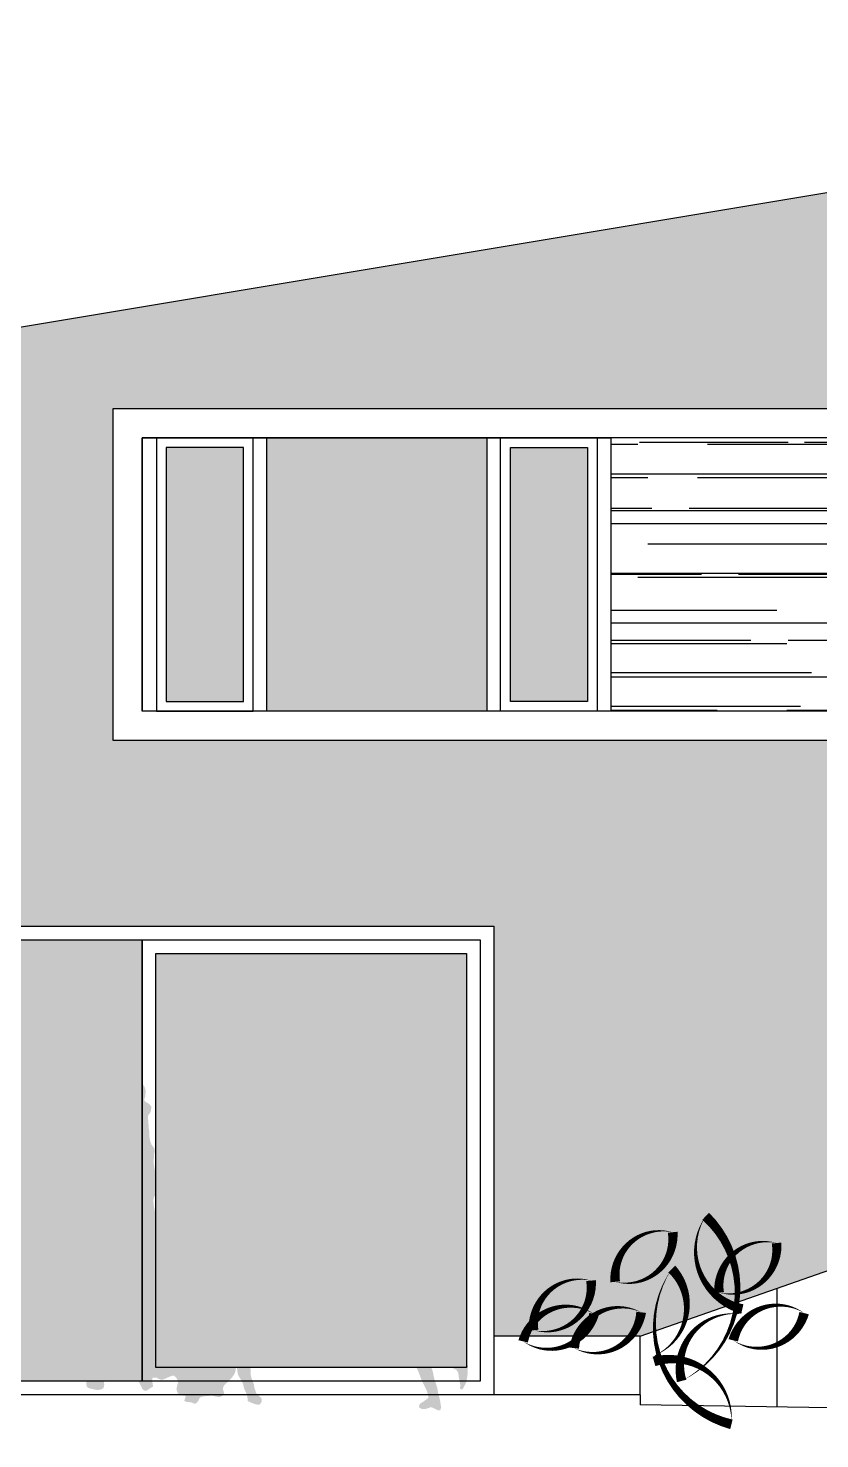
# Model space of a CAD drawing. Header units: millimetres. Extents: x 589 to 1175, y -455 to -172.
# Drawn here: x 659.54 to 663.59, y -221.86 to -214.63 of the extents above; entities that cross this region are included whole.
import ezdxf

# ---------------------------------------------------------------- set-up
doc = ezdxf.new("R2010")
doc.units = ezdxf.units.MM
for name, color, linetype in [('pohled', 4, 'Continuous'), ('SRAFA', 251, 'Continuous'), ('srafa fasada', 253, 'Continuous'), ('stafaz', 252, 'Continuous'), ('ZDIVO', 1, 'Continuous')]:
    doc.layers.add(name, color=color, linetype=linetype)

msp = doc.modelspace()

# ---------------------------------------------------------------- hatches: boundary and pattern name
at = {"layer": 'SRAFA'}
h = msp.add_hatch(dxfattribs=at)
h.set_pattern_fill('AR-CONC,_O', color=256, scale=0.001)
h.set_pattern_definition([(50, (0, 0), (0.18218467, -0.015939086), [0.01905, -0.20955]), (355, (0, 0), (-0.035242826, 0.191056643), [0.01524, -0.16764]), (100.451, (0.01518, -0.00133), (0.1469425, 0.17511669), [0.01619, -0.17809]), (46.1842, (0, 0.0508), (0.27107904, -0.04204233), [0.028575, -0.314325]), (96.6356, (0.0226, 0.0473), (0.23740423, 0.24742556), [0.024285, -0.267135]), (351.184, (0, 0.0508), (0.23740461, 0.24742512), [0.02286, -0.25146]), (21, (0.0254, 0.0381), (0.15161488, -0.10226552), [0.01905, -0.20955]), (326, (0.0254, 0.0381), (0.06180203, 0.184187966), [0.01524, -0.16764]), (71.4514, (0.03803, 0.02958), (0.21341649, 0.081922858), [0.01619, -0.17809]), (37.5, (0, 0), (0.003088603, 0.084555039), [0, -0.165608, 0, -0.17018, 0, -0.168275]), (7.5, (0, 0), (0.066819663, 0.100180575), [0, -0.097028, 0, -0.161798, 0, -0.064135]), (327.5, (-0.05664, 0), (0.135590595, -0.005728744), [0, -0.0635, 0, -0.19812, 0, -0.26289]), (317.5, (-0.08204, 0), (0.148129181, 0.025426491), [0, -0.08255, 0, -0.131572, 0, -0.18669])])
h.paths.add_polyline_path([(659.9728, -218.2809), (659.9728, -216.5809), (667.9978, -216.5809), (667.9978, -218.2809)], flags=16)
h.paths.add_polyline_path([(660.1228, -218.1309), (660.1228, -216.7309), (662.5228, -216.7309), (667.8478, -216.7309), (667.8478, -218.1309), (666.0478, -218.1309)], flags=0)
h.paths.add_polyline_path([(663.6478, -218.1309), (663.6478, -216.7309), (665.4478, -216.7309), (665.4478, -218.1309)], flags=0)
h.paths.add_polyline_path([(664.8828, -218.1309), (664.8828, -216.7309), (664.8128, -216.7309), (664.8128, -218.1309), (663.7178, -218.1309), (663.7178, -216.7309), (664.8128, -216.7309), (665.1033, -216.7309), (665.3778, -216.7309), (665.3778, -218.1309)], flags=0)
h.paths.add_polyline_path([(664.9328, -218.0809), (664.9328, -216.7809), (665.3278, -216.7809), (665.3278, -218.0809)], flags=0)
h.paths.add_polyline_path([(666.1178, -218.1309), (666.1178, -216.7309), (666.6128, -216.7309), (667.7778, -216.7309), (667.7778, -218.1309), (666.6828, -218.1309), (666.6828, -216.7309), (666.6128, -216.7309), (666.6128, -218.1309)], flags=0)
h.paths.add_polyline_path([(666.1678, -218.0809), (666.1678, -216.7809), (666.5628, -216.7809), (666.5628, -218.0809)], flags=0)
h.paths.add_polyline_path([(662.4528, -218.1309), (661.9578, -218.1309), (661.9578, -216.7309), (661.8878, -216.7309), (661.8878, -218.1309), (660.7604, -218.1309), (660.7604, -216.7309), (660.6904, -216.7309), (660.6904, -218.1309), (660.1954, -218.1309), (660.1954, -216.7309), (662.4528, -216.7309)], flags=0)
h.paths.add_polyline_path([(662.4028, -218.0809), (662.0078, -218.0809), (662.0078, -216.7809), (662.4028, -216.7809)], flags=0)
h.paths.add_polyline_path([(660.6404, -218.0809), (660.2454, -218.0809), (660.2454, -216.7809), (660.6404, -216.7809)], flags=0)
h.paths.add_polyline_path([(661.9228, -221.3309), (662.6728, -221.3309), (668.6728, -219.2309), (668.6728, -214.6337), (648.8975, -217.9296), (649.3728, -220.7809), (651.7228, -220.5809), (651.7228, -217.9809), (658.3228, -217.9809), (658.3228, -220.9309), (658.7228, -221.6309), (658.7228, -219.2309), (661.9228, -219.2309)])
h = msp.add_hatch(dxfattribs=at)
h.set_pattern_fill('AR-RROOF', color=256, scale=0.01, style=0)
h.paths.add_polyline_path([(662.5228, -218.1309), (663.6478, -218.1309), (663.6478, -216.7309), (662.5228, -216.7309)])
h.paths.add_polyline_path([(666.0478, -216.7309), (665.4478, -216.7309), (665.4478, -218.1309), (666.0478, -218.1309)])
at = {"layer": 'srafa fasada'}
h = msp.add_hatch(color=254, dxfattribs=at)
h.paths.add_polyline_path([(660.6404, -216.7809), (660.2454, -216.7809), (660.2454, -218.0809), (660.6404, -218.0809)])
h.paths.add_polyline_path([(661.8878, -216.7309), (660.7604, -216.7309), (660.7604, -218.1309), (661.8878, -218.1309)])
h.paths.add_polyline_path([(662.4028, -216.7809), (662.0078, -216.7809), (662.0078, -218.0809), (662.4028, -218.0809)])
h.paths.add_polyline_path([(664.8128, -216.7309), (663.7178, -216.7309), (663.7178, -218.1309), (664.8128, -218.1309)])
h.paths.add_polyline_path([(665.3278, -216.7809), (664.9328, -216.7809), (664.9328, -218.0809), (665.3278, -218.0809)])
h.paths.add_polyline_path([(666.5628, -216.7809), (666.1678, -216.7809), (666.1678, -218.0809), (666.5628, -218.0809)])
h.paths.add_polyline_path([(667.7778, -216.7309), (666.6828, -216.7309), (666.6828, -218.1309), (667.7778, -218.1309)])
h = msp.add_hatch(color=254, dxfattribs=at)
h.paths.add_polyline_path([(653.6528, -218.3209), (652.0628, -218.3209), (652.0628, -220.4409), (653.6528, -220.4409)])
h.paths.add_polyline_path([(654.9267, -218.2509), (653.7228, -218.2509), (653.7228, -220.5109), (654.9267, -220.5109)])
h.paths.add_polyline_path([(657.1528, -218.2509), (655.0667, -218.2509), (655.0667, -220.5109), (657.1528, -220.5109)])
h.paths.add_polyline_path([(657.9828, -218.3209), (657.2228, -218.3209), (657.2228, -220.4409), (657.9828, -220.4409)])
h.paths.add_polyline_path([(660.1228, -219.3009), (658.7928, -219.3009), (658.7928, -221.5609), (660.1228, -221.5609)])
h.paths.add_polyline_path([(661.7828, -219.3709), (660.1928, -219.3709), (660.1928, -221.4909), (661.7828, -221.4909)])
at = {"layer": 'stafaz'}
for points in [[(660.1991, -220.9011), (660.1991, -220.8833), (660.1991, -220.8703), (660.1991, -220.8573), (660.1991, -220.8429), (660.1991, -220.8257), (660.1984, -220.8079), (660.1971, -220.7942), (660.2019, -220.7819), (660.2053, -220.7702), (660.2032, -220.7606), (660.2012, -220.7503), (660.1964, -220.7366), (660.1936, -220.7222), (660.1916, -220.7119), (660.1888, -220.7024), (660.1868, -220.69), (660.1854, -220.6797), (660.1827, -220.6688), (660.1813, -220.6578), (660.1799, -220.6448), (660.1792, -220.6345), (660.1813, -220.6235), (660.1834, -220.6139), (660.193, -220.6146), (660.2053, -220.6215), (660.2156, -220.6215), (660.2265, -220.6194), (660.2368, -220.618), (660.2478, -220.6119), (660.256, -220.6016), (660.2656, -220.6043), (660.2779, -220.6174), (660.2855, -220.6283), (660.293, -220.6434), (660.2999, -220.6557), (660.306, -220.6688), (660.3129, -220.6825), (660.3108, -220.6722), (660.3054, -220.6619), (660.3019, -220.6516), (660.2992, -220.6414), (660.2971, -220.6318), (660.293, -220.6208), (660.2903, -220.6105), (660.2855, -220.6002), (660.2745, -220.5879), (660.2683, -220.5728), (660.2642, -220.5619), (660.254, -220.5509), (660.243, -220.542), (660.232, -220.5331), (660.2204, -220.5235), (660.208, -220.518), (660.1964, -220.5084), (660.1923, -220.4981), (660.1895, -220.4871), (660.1861, -220.4755), (660.184, -220.4625), (660.1813, -220.4446), (660.1806, -220.4337), (660.182, -220.422), (660.182, -220.409), (660.184, -220.3946), (660.1868, -220.3802), (660.1834, -220.3665), (660.1703, -220.3507), (660.1635, -220.3336), (660.1614, -220.3233), (660.1587, -220.3035), (660.1587, -220.2904), (660.1587, -220.2795), (660.1559, -220.2658), (660.1546, -220.2479), (660.1539, -220.2329), (660.1525, -220.2198), (660.1518, -220.2089), (660.1532, -220.1986), (660.1621, -220.1883), (660.1669, -220.1767), (660.1683, -220.1643), (660.169, -220.1547), (660.1607, -220.1444), (660.1491, -220.1355), (660.1374, -220.1294), (660.132, -220.1191), (660.1374, -220.1047), (660.1388, -220.093), (660.1395, -220.0787), (660.1395, -220.0684), (660.1347, -220.0547), (660.1272, -220.0423), (660.1128, -220.0327), (660.1025, -220.0238), (660.1018, -220.0087), (660.1045, -219.9957), (660.1052, -219.9806), (660.1059, -219.9669), (660.1059, -219.9573), (660.1025, -219.9443), (660.0963, -219.9313), (660.0888, -219.9196), (660.0785, -219.9066), (660.0716, -219.897), (660.0627, -219.8861), (660.047, -219.8538), (660.0333, -219.8436), (660.0175, -219.8381), (660.0079, -219.8347), (659.9976, -219.8333), (659.9825, -219.8312), (659.9688, -219.8319), (659.9565, -219.8347), (659.9435, -219.8388), (659.9325, -219.8442), (659.9229, -219.8504), (659.9106, -219.8607), (659.8982, -219.8758), (659.8886, -219.8902), (659.8832, -219.908), (659.879, -219.921), (659.8742, -219.934), (659.8688, -219.9519), (659.8647, -219.9649), (659.8592, -219.9786), (659.8544, -219.995), (659.8509, -220.0067), (659.8475, -220.0183), (659.842, -220.0293), (659.8345, -220.0437), (659.8276, -220.056), (659.818, -220.0691), (659.8078, -220.0828), (659.7995, -220.0937), (659.7913, -220.1054), (659.7858, -220.1198), (659.7817, -220.1301), (659.7769, -220.1397), (659.7708, -220.1492), (659.7762, -220.1636), (659.7749, -220.1828), (659.768, -220.1993), (659.7612, -220.2157), (659.757, -220.2315), (659.755, -220.2438), (659.7536, -220.2534), (659.7529, -220.2671), (659.7509, -220.2829), (659.7481, -220.2987), (659.7461, -220.3083), (659.7427, -220.3185), (659.7379, -220.3357), (659.7358, -220.346), (659.7289, -220.3617), (659.7241, -220.3741), (659.72, -220.3857), (659.7173, -220.3953), (659.7166, -220.4049), (659.7166, -220.4207), (659.7166, -220.4357), (659.7221, -220.4508), (659.7296, -220.4652), (659.7337, -220.4796), (659.7379, -220.4892), (659.7522, -220.4988), (659.766, -220.505), (659.7776, -220.5077), (659.7879, -220.5084), (659.7879, -220.5242), (659.7865, -220.542), (659.7872, -220.5591), (659.7879, -220.5701), (659.7872, -220.5804), (659.7831, -220.5954), (659.779, -220.6071), (659.7762, -220.6174), (659.7728, -220.6311), (659.7701, -220.6496), (659.768, -220.6626), (659.7666, -220.679), (659.7666, -220.6962), (659.7666, -220.7072), (659.7646, -220.7174), (659.7612, -220.7305), (659.7632, -220.7435), (659.7762, -220.7544), (659.7858, -220.7586), (659.7961, -220.7606), (659.7961, -220.7702), (659.7954, -220.7832), (659.7934, -220.8017), (659.7934, -220.8168), (659.7954, -220.8353), (659.7975, -220.8483), (659.8009, -220.8593), (659.805, -220.8764), (659.805, -220.8902), (659.805, -220.9059), (659.805, -220.9183), (659.8057, -220.9285), (659.8071, -220.9402), (659.8091, -220.9518), (659.8119, -220.9662), (659.8146, -220.9888), (659.8167, -221.0135), (659.818, -221.0286), (659.8187, -221.0382), (659.8187, -221.0492), (659.8187, -221.0588), (659.8187, -221.069), (659.8187, -221.0827), (659.8187, -221.0951), (659.8174, -221.1067), (659.816, -221.1163), (659.8126, -221.128), (659.8105, -221.141), (659.8085, -221.1506), (659.8064, -221.165), (659.8037, -221.1801), (659.8016, -221.1917), (659.7995, -221.2027), (659.7982, -221.2164), (659.7968, -221.2287), (659.7954, -221.2431), (659.7941, -221.2582), (659.792, -221.2699), (659.7899, -221.2842), (659.7879, -221.2959), (659.7851, -221.3089), (659.7831, -221.3213), (659.7824, -221.335), (659.7803, -221.3487), (659.7783, -221.359), (659.7769, -221.3706), (659.7756, -221.3802), (659.7749, -221.3919), (659.7735, -221.4035), (659.7721, -221.4275), (659.7708, -221.4433), (659.7694, -221.4577), (659.768, -221.4693), (659.7673, -221.481), (659.7666, -221.4919), (659.766, -221.5043), (659.766, -221.5166), (659.7769, -221.5255), (659.7906, -221.5317), (659.8037, -221.5365), (659.8187, -221.5413), (659.829, -221.544), (659.8393, -221.5468), (659.8379, -221.5605), (659.8359, -221.5735), (659.8372, -221.5844), (659.8427, -221.594), (659.8551, -221.5982), (659.8667, -221.6002), (659.8784, -221.6036), (659.888, -221.605), (659.901, -221.605), (659.9126, -221.6023), (659.9222, -221.5982), (659.927, -221.5886), (659.9277, -221.5755), (659.9263, -221.5646), (659.9202, -221.5543), (659.9236, -221.5433), (659.9332, -221.5344), (659.9359, -221.5221), (659.9366, -221.5091), (659.938, -221.494), (659.9394, -221.4734), (659.94, -221.4611), (659.9414, -221.4412), (659.9421, -221.4296), (659.9428, -221.4145), (659.9435, -221.396), (659.9442, -221.3761), (659.9448, -221.3665), (659.9442, -221.3528), (659.9428, -221.3363), (659.9414, -221.3178), (659.9414, -221.3021), (659.9414, -221.2856), (659.9414, -221.2733), (659.9414, -221.2561), (659.9421, -221.2466), (659.9428, -221.237), (659.9428, -221.2219), (659.9428, -221.2061), (659.9428, -221.1904), (659.9428, -221.176), (659.9435, -221.1581), (659.9442, -221.1479), (659.9448, -221.1376), (659.9455, -221.1211), (659.9462, -221.1033), (659.9476, -221.0862), (659.9483, -221.0725), (659.9503, -221.0519), (659.9517, -221.0396), (659.9538, -221.0272), (659.9544, -221.0156), (659.9551, -221.0053), (659.9565, -220.9888), (659.9572, -220.9792), (659.9592, -220.9621), (659.9613, -220.9477), (659.9627, -220.9361), (659.9654, -220.9196), (659.9668, -220.9093), (659.9688, -220.8881), (659.9716, -220.871), (659.9736, -220.8538), (659.975, -220.8415), (659.9777, -220.8257), (659.9798, -220.8148), (659.9901, -220.8161), (659.9928, -220.8278), (659.9956, -220.8394), (659.999, -220.8497), (660.0017, -220.86), (660.0058, -220.871), (660.01, -220.8833), (660.0154, -220.9004), (660.0196, -220.9176), (660.0216, -220.9272), (660.0243, -220.9402), (660.0278, -220.9525), (660.0319, -220.9649), (660.036, -220.9758), (660.0408, -220.9882), (660.0429, -220.9998), (660.0408, -221.0163), (660.0429, -221.0286), (660.047, -221.0382), (660.0538, -221.0505), (660.0607, -221.0649), (660.0627, -221.0793), (660.0641, -221.0923), (660.0648, -221.1095), (660.0648, -221.1191), (660.0648, -221.13), (660.0655, -221.1424), (660.0655, -221.152), (660.0655, -221.1684), (660.0662, -221.1842), (660.0662, -221.202), (660.0662, -221.215), (660.0668, -221.2267), (660.0668, -221.2438), (660.0668, -221.2534), (660.0668, -221.2733), (660.0668, -221.2836), (660.0662, -221.2973), (660.0662, -221.3076), (660.0655, -221.3171), (660.0655, -221.3336), (660.0655, -221.3452), (660.0655, -221.3569), (660.0655, -221.3761), (660.0668, -221.3932), (660.0675, -221.4138), (660.0682, -221.4275), (660.0689, -221.4391), (660.0689, -221.4515), (660.071, -221.4666), (660.0716, -221.4796), (660.0716, -221.4947), (660.0716, -221.5084), (660.0716, -221.5269), (660.0737, -221.5378), (660.0778, -221.5474), (660.0874, -221.5529), (660.0977, -221.555), (660.1059, -221.5653), (660.1121, -221.5776), (660.1176, -221.5886), (660.1217, -221.5982), (660.1326, -221.6084), (660.1436, -221.6091), (660.1532, -221.6036), (660.1669, -221.594), (660.1772, -221.5886), (660.1765, -221.5776), (660.1745, -221.568), (660.1731, -221.5529), (660.1758, -221.5426), (660.1875, -221.542), (660.1971, -221.5433), (660.2067, -221.5488), (660.2176, -221.5522), (660.2272, -221.5529), (660.2389, -221.5481), (660.2505, -221.5426), (660.2608, -221.5385), (660.2725, -221.5337), (660.2848, -221.5317), (660.2944, -221.5406), (660.3012, -221.5509), (660.3074, -221.5639), (660.3033, -221.5742), (660.3012, -221.5858), (660.2978, -221.5982), (660.2992, -221.6084), (660.304, -221.6201), (660.3115, -221.6297), (660.3252, -221.6324), (660.3348, -221.6345), (660.3451, -221.6345), (660.3424, -221.6461), (660.3376, -221.6605), (660.3485, -221.6667), (660.3602, -221.6674), (660.3732, -221.6688), (660.3842, -221.6742), (660.3938, -221.6763), (660.4034, -221.6694), (660.4109, -221.6592), (660.4171, -221.6448), (660.4287, -221.64), (660.4397, -221.6379), (660.452, -221.6365), (660.463, -221.6365), (660.474, -221.6338), (660.4877, -221.6359), (660.4993, -221.6393), (660.5123, -221.6413), (660.524, -221.6407), (660.5336, -221.6345), (660.5425, -221.6249), (660.5398, -221.6153), (660.5363, -221.6036), (660.5356, -221.594), (660.5425, -221.581), (660.5548, -221.5694), (660.5658, -221.5598), (660.574, -221.5502), (660.5857, -221.5372), (660.5925, -221.5276), (660.5973, -221.518), (660.6008, -221.5036), (660.6021, -221.494), (660.5966, -221.4844), (660.5905, -221.4748), (660.5809, -221.4679), (660.5713, -221.4624), (660.5617, -221.459), (660.5651, -221.4289), (660.5692, -221.4097), (660.5727, -221.4001), (660.5775, -221.3898), (660.5877, -221.3823), (660.5932, -221.3953), (660.5946, -221.409), (660.598, -221.4248), (660.5994, -221.4371), (660.6021, -221.4542), (660.6049, -221.472), (660.6069, -221.4878), (660.6083, -221.5001), (660.6097, -221.5104), (660.6117, -221.5207), (660.6145, -221.5303), (660.62, -221.5399), (660.6295, -221.5557), (660.635, -221.5666), (660.6391, -221.5769), (660.6433, -221.594), (660.6467, -221.6036), (660.6522, -221.6139), (660.6563, -221.6242), (660.6597, -221.6345), (660.6618, -221.6489), (660.6631, -221.6619), (660.6741, -221.6681), (660.6837, -221.6715), (660.694, -221.6763), (660.7036, -221.679), (660.7145, -221.6811), (660.7248, -221.6797), (660.7344, -221.666), (660.7344, -221.6489), (660.7221, -221.6372), (660.7111, -221.6297), (660.7043, -221.6173), (660.6995, -221.6023), (660.696, -221.5899), (660.6947, -221.5783), (660.6892, -221.5625), (660.6851, -221.5529), (660.6789, -221.5344), (660.6782, -221.5248), (660.6775, -221.5125), (660.6768, -221.4947), (660.6748, -221.4789), (660.6727, -221.4659), (660.6707, -221.4549), (660.67, -221.4453), (660.6686, -221.4234), (660.6672, -221.4083), (660.6659, -221.3939), (660.6624, -221.3775), (660.659, -221.3658), (660.6535, -221.3494), (660.6487, -221.3357), (660.6439, -221.3178), (660.6419, -221.3076), (660.6405, -221.2938), (660.6391, -221.2808), (660.6385, -221.2705), (660.6378, -221.2596), (660.635, -221.2424), (660.6343, -221.2308), (660.6343, -221.2205), (660.6371, -221.2082), (660.6364, -221.1931), (660.633, -221.176), (660.6295, -221.1643), (660.6268, -221.154), (660.622, -221.1383), (660.6165, -221.128), (660.6069, -221.1143), (660.596, -221.1047), (660.6062, -221.0958), (660.6179, -221.091), (660.6295, -221.0889), (660.6405, -221.0978), (660.6481, -221.0882), (660.6535, -221.0745), (660.6556, -221.0649), (660.6563, -221.0546), (660.6481, -221.0437), (660.6371, -221.032), (660.6295, -221.0224), (660.6213, -221.0115), (660.6165, -221.0005), (660.6165, -220.9888), (660.6179, -220.9786), (660.6172, -220.969), (660.6124, -220.9559), (660.6062, -220.9443), (660.598, -220.9347), (660.5877, -220.9299), (660.5761, -220.9278), (660.5658, -220.9278), (660.5555, -220.9285), (660.5459, -220.9285), (660.535, -220.9306), (660.5233, -220.9306), (660.5137, -220.9306), (660.5021, -220.932), (660.4911, -220.934), (660.4815, -220.9368), (660.4705, -220.9402), (660.4596, -220.945), (660.4486, -220.9505), (660.4383, -220.958), (660.4287, -220.9669), (660.4184, -220.9792), (660.4109, -220.995), (660.4075, -221.0067), (660.4068, -221.0163), (660.4075, -221.0259), (660.4123, -221.0355), (660.4274, -221.0464), (660.439, -221.0485), (660.4493, -221.054), (660.4589, -221.0615), (660.4575, -221.0752), (660.4568, -221.0855), (660.45, -221.0992), (660.4459, -221.1088), (660.4411, -221.1225), (660.4335, -221.1383), (660.4274, -221.152), (660.4219, -221.165), (660.4184, -221.1753), (660.413, -221.1897), (660.4102, -221.202), (660.4095, -221.2116), (660.4116, -221.2239), (660.415, -221.2363), (660.4157, -221.2472), (660.4136, -221.2616), (660.4095, -221.2733), (660.4047, -221.2863), (660.4013, -221.2973), (660.3979, -221.3096), (660.3958, -221.3199), (660.3958, -221.3336), (660.3958, -221.3466), (660.3958, -221.3562), (660.3931, -221.3665), (660.3807, -221.3713), (660.367, -221.3761), (660.3561, -221.3802), (660.3424, -221.3871), (660.3321, -221.3946), (660.3204, -221.4104), (660.3163, -221.4227), (660.3143, -221.4323), (660.3115, -221.4419), (660.3088, -221.457), (660.306, -221.4679), (660.2951, -221.4686), (660.2882, -221.459), (660.2903, -221.4487), (660.2896, -221.4391), (660.2875, -221.4282), (660.2855, -221.4124), (660.2834, -221.4014), (660.2807, -221.3912), (660.2786, -221.3795), (660.2759, -221.3665), (660.2725, -221.3521), (660.2683, -221.3357), (660.2635, -221.3178), (660.2608, -221.3021), (660.2588, -221.287), (660.256, -221.2733), (660.2533, -221.263), (660.2505, -221.2438), (660.2485, -221.2322), (660.2464, -221.2198), (660.245, -221.2082), (660.2409, -221.1924), (660.2382, -221.1766), (660.2348, -221.1622), (660.2334, -221.1527), (660.23, -221.1396), (660.2272, -221.1266), (660.2252, -221.1136), (660.2224, -221.1012), (660.2197, -221.0889), (660.2169, -221.0684), (660.2156, -221.0567), (660.2128, -221.0444), (660.2094, -221.0327), (660.2053, -221.0197), (660.2019, -221.0053), (660.1998, -220.9943), (660.1991, -220.9806), (660.1991, -220.9662), (660.1991, -220.9505), (660.1991, -220.932), (660.1991, -220.9114)], [(661.658, -221.0451), (661.6543, -221.0348), (661.6506, -221.0201), (661.6462, -221.0016), (661.6447, -220.9862), (661.6447, -220.9699), (661.6455, -220.9552), (661.6462, -220.9419), (661.6462, -220.9316), (661.6403, -220.9169), (661.6366, -220.9066), (661.6307, -220.8926), (661.6204, -220.8749), (661.6138, -220.8646), (661.6071, -220.8513), (661.6064, -220.8402), (661.6182, -220.8166), (661.6189, -220.8063), (661.6189, -220.7923), (661.6189, -220.782), (661.6175, -220.7673), (661.6108, -220.754), (661.6035, -220.737), (661.5976, -220.7238), (661.5887, -220.7083), (661.5821, -220.695), (661.5747, -220.6825), (661.5622, -220.6714), (661.5452, -220.6678), (661.5327, -220.6678), (661.518, -220.6692), (661.5003, -220.6729), (661.4789, -220.6825), (661.4627, -220.6906), (661.4524, -220.698), (661.4369, -220.7127), (661.4266, -220.7238), (661.4251, -220.737), (661.4273, -220.7481), (661.4295, -220.7636), (661.4332, -220.7835), (661.4509, -220.799), (661.4619, -220.8004), (661.473, -220.8093), (661.4752, -220.8203), (661.476, -220.8321), (661.4819, -220.8483), (661.4877, -220.8609), (661.4951, -220.8712), (661.5062, -220.8741), (661.518, -220.8712), (661.5209, -220.897), (661.5172, -220.908), (661.5128, -220.9287), (661.5106, -220.9412), (661.5091, -220.9537), (661.5062, -220.9677), (661.501, -220.9825), (661.4981, -221.0024), (661.4936, -221.0208), (661.4914, -221.0319), (661.4885, -221.0466), (661.4819, -221.0569), (661.4715, -221.0672), (661.4561, -221.0761), (661.4376, -221.0864), (661.4266, -221.0952), (661.4133, -221.1026), (661.4008, -221.1107), (661.3897, -221.1129), (661.375, -221.1151), (661.3617, -221.1188), (661.3492, -221.124), (661.347, -221.1358), (661.3551, -221.1461), (661.3691, -221.1498), (661.3816, -221.1498), (661.3964, -221.1476), (661.4118, -221.1402), (661.4258, -221.1365), (661.4406, -221.1328), (661.4561, -221.1284), (661.4745, -221.1225), (661.4877, -221.1181), (661.501, -221.1181), (661.5121, -221.1203), (661.5231, -221.1225), (661.5216, -221.1365), (661.5165, -221.149), (661.5121, -221.1616), (661.5076, -221.1726), (661.5025, -221.1866), (661.4966, -221.2014), (661.4892, -221.2176), (661.4826, -221.2301), (661.4767, -221.2441), (661.4693, -221.2618), (661.4642, -221.2743), (661.4597, -221.2854), (661.4561, -221.2972), (661.4524, -221.3097), (661.4502, -221.3252), (661.4627, -221.3355), (661.4745, -221.3355), (661.4877, -221.3355), (661.49, -221.348), (661.4929, -221.3672), (661.4988, -221.3923), (661.5054, -221.4114), (661.5091, -221.424), (661.5158, -221.452), (661.5187, -221.4652), (661.5246, -221.4822), (661.529, -221.4947), (661.5364, -221.5102), (661.5401, -221.5205), (661.546, -221.5353), (661.5497, -221.5463), (661.5541, -221.5574), (661.5614, -221.5728), (661.5718, -221.5927), (661.5784, -221.6067), (661.5858, -221.6289), (661.5887, -221.6451), (661.574, -221.6569), (661.5592, -221.6672), (661.5482, -221.6731), (661.5401, -221.6849), (661.5415, -221.6967), (661.557, -221.7033), (661.5725, -221.7033), (661.5872, -221.6981), (661.602, -221.6937), (661.613, -221.6974), (661.6241, -221.7033), (661.6366, -221.7092), (661.6484, -221.7099), (661.6536, -221.6937), (661.6506, -221.6782), (661.6484, -221.662), (661.644, -221.6436), (661.6403, -221.6289), (661.6374, -221.6185), (661.6344, -221.5994), (661.6293, -221.5809), (661.6241, -221.5662), (661.6182, -221.5493), (661.6145, -221.533), (661.6123, -221.5198), (661.6086, -221.505), (661.6027, -221.491), (661.5998, -221.477), (661.5968, -221.4652), (661.5924, -221.4505), (661.588, -221.4402), (661.5836, -221.4262), (661.5791, -221.4092), (661.5769, -221.396), (661.5747, -221.3827), (661.5872, -221.3915), (661.5976, -221.4018), (661.6079, -221.4122), (661.6197, -221.4254), (661.6315, -221.438), (661.6447, -221.4483), (661.6565, -221.4557), (661.6713, -221.4645), (661.6816, -221.4711), (661.6926, -221.4785), (661.7066, -221.4896), (661.7199, -221.4977), (661.7317, -221.5028), (661.7413, -221.5183), (661.7428, -221.533), (661.7457, -221.5522), (661.7479, -221.5647), (661.7509, -221.5758), (661.7509, -221.5868), (661.7494, -221.6008), (661.7627, -221.6023), (661.77, -221.5898), (661.7781, -221.5743), (661.7833, -221.561), (661.7855, -221.5463), (661.7885, -221.5257), (661.7892, -221.5065), (661.7892, -221.4932), (661.7907, -221.4822), (661.7767, -221.4704), (661.7597, -221.4608), (661.7457, -221.4534), (661.7346, -221.4483), (661.7236, -221.438), (661.7155, -221.424), (661.7022, -221.41), (661.6875, -221.3982), (661.6735, -221.3923), (661.6609, -221.3886), (661.6499, -221.3805), (661.6396, -221.3694), (661.6337, -221.3554), (661.6425, -221.3436), (661.6558, -221.3318), (661.6676, -221.3267), (661.6831, -221.3215), (661.6993, -221.3208), (661.7125, -221.3208), (661.7251, -221.3215), (661.7391, -221.3223), (661.7501, -221.3193), (661.7641, -221.3164), (661.7781, -221.3105), (661.7848, -221.2994), (661.787, -221.2891), (661.7826, -221.2736), (661.7781, -221.2544), (661.7759, -221.2427), (661.7715, -221.2264), (661.7678, -221.2117), (661.7627, -221.2014), (661.756, -221.1874), (661.7501, -221.1741), (661.7413, -221.1608), (661.731, -221.1483), (661.7206, -221.1358), (661.7089, -221.1233), (661.6956, -221.1107), (661.6823, -221.0982), (661.6772, -221.0864), (661.675, -221.0753), (661.6676, -221.0628)]]:
    msp.add_hatch(color=256, dxfattribs=at).paths.add_polyline_path(points)

# ---------------------------------------------------------------- linework, layer by layer
at = {"layer": 'pohled'}
for p, q in [((648.8975, -217.9296), (668.6728, -214.6337)), ((660.1228, -216.7309), (660.1228, -218.1309)), ((662.5254, -216.7309), (660.1228, -216.7309)), ((667.8478, -216.7309), (660.4497, -216.7309)), ((662.5228, -216.7309), (662.5228, -218.1309)), ((667.8478, -218.1309), (660.1228, -218.1309)), ((658.7228, -219.2309), (661.9228, -219.2309)), ((661.9228, -219.2309), (661.9228, -221.6309)), ((662.6728, -221.3309), (668.6728, -219.2309)), ((660.1228, -219.3009), (660.1228, -221.5609)), ((662.6728, -221.3309), (661.9228, -221.3309)), ((662.6728, -221.6309), (662.6728, -221.3309))]:
    msp.add_line(p, q, dxfattribs=at)
for points in [[(659.9728, -216.5809), (667.9978, -216.5809), (667.9978, -218.2809), (659.9728, -218.2809)], [(660.1228, -216.7309), (662.5228, -216.7309), (662.5228, -218.1309), (660.1228, -218.1309)], [(660.6904, -216.7309), (660.1954, -216.7309), (660.1954, -218.1309), (660.6904, -218.1309)], [(660.6404, -216.7809), (660.2454, -216.7809), (660.2454, -218.0809), (660.6404, -218.0809)], [(660.7604, -216.7309), (661.8878, -216.7309), (661.8878, -218.1309), (660.7604, -218.1309)], [(661.9578, -216.7309), (662.4528, -216.7309), (662.4528, -218.1309), (661.9578, -218.1309)], [(662.0078, -216.7809), (662.4028, -216.7809), (662.4028, -218.0809), (662.0078, -218.0809)], [(658.7228, -219.2309), (661.9228, -219.2309), (661.9228, -221.6309), (658.7228, -221.6309)], [(658.7928, -219.3009), (661.8528, -219.3009), (661.8528, -221.5609), (658.7928, -221.5609)], [(660.1228, -219.3009), (661.8528, -219.3009), (661.8528, -221.5609), (660.1228, -221.5609)], [(660.1928, -219.3709), (661.7828, -219.3709), (661.7828, -221.4909), (660.1928, -221.4909)]]:
    msp.add_lwpolyline(points, close=True, dxfattribs=at)
at = {"layer": 'SRAFA'}
msp.add_line((663.3728, -221.0859), (663.3728, -221.6923), dxfattribs=at)
at = {"layer": 'stafaz', "color": 253, "linetype": 'Continuous', "ltscale": 0.001}
for points in [[(663.008, -220.7162, 0, 0, 0.520567), (663.008, -220.7162, 0, 0.05, 0.520567), (663.1958, -221.1913, 0, 0.05, 0.520567), (663.176, -221.216, 0, 0.05, 0.520567), (662.885, -221.5594, 0, 0.05, 0.520567), (663.008, -220.7162, 0.05, 0.05, 0)], [(662.8392, -220.798, 0, 0, 0.520567), (662.8392, -220.798, 0, 0.05, 0.520567), (662.5446, -221.0519, 0, 0.05, 0.520567), (662.8392, -220.798, 0.05, 0.05, 0)], [(663.3715, -220.8533, 0, 0, 0.520567), (663.3715, -220.8533, 0, 0.05, 0.520567), (663.0768, -221.1072, 0, 0.05, 0.520567), (663.3715, -220.8533, 0.05, 0.05, 0)], [(663.1401, -221.7816, 0, 0, 0.520567), (663.1401, -221.7816, 0, 0.05, 0.520567), (662.7437, -221.4593, 0, 0.05, 0.520567), (662.7489, -221.4281, 0, 0.05, 0.520567), (662.8345, -220.9862, 0, 0.05, 0.520567), (663.1401, -221.7816, 0.05, 0.05, 0)], [(662.4211, -221.0457, 0, 0, 0.520567), (662.4211, -221.0457, 0, 0.05, 0.520567), (662.1264, -221.2996, 0, 0.05, 0.520567), (662.4211, -221.0457, 0.05, 0.05, 0)], [(662.4364, -221.2172, 0, 0, 0.520567), (662.4364, -221.2172, 0, 0.05, 0.520567), (662.0733, -221.3567, 0, 0.05, 0.520567), (662.4364, -221.2172, 0.05, 0.05, 0)], [(662.3345, -221.3912, 0, 0, 0.520567), (662.3345, -221.3912, 0, 0.05, 0.520567), (662.6777, -221.2081, 0, 0.05, 0.520567), (662.3345, -221.3912, 0.05, 0.05, 0)], [(663.5125, -221.212, 0, 0, 0.520567), (663.5125, -221.212, 0, 0.05, 0.520567), (663.1494, -221.3515, 0, 0.05, 0.520567), (663.5125, -221.212, 0.05, 0.05, 0)]]:
    msp.add_lwpolyline(points, format="xyseb", close=True, dxfattribs=at)
at = {"layer": 'ZDIVO'}
for p, q in [((662.6728, -221.6309), (658.1228, -221.6309)), ((662.6728, -221.6309), (662.6728, -221.6809)), ((673.3728, -221.8555), (662.6728, -221.6809))]:
    msp.add_line(p, q, dxfattribs=at)

doc.saveas('drawing.dxf')
